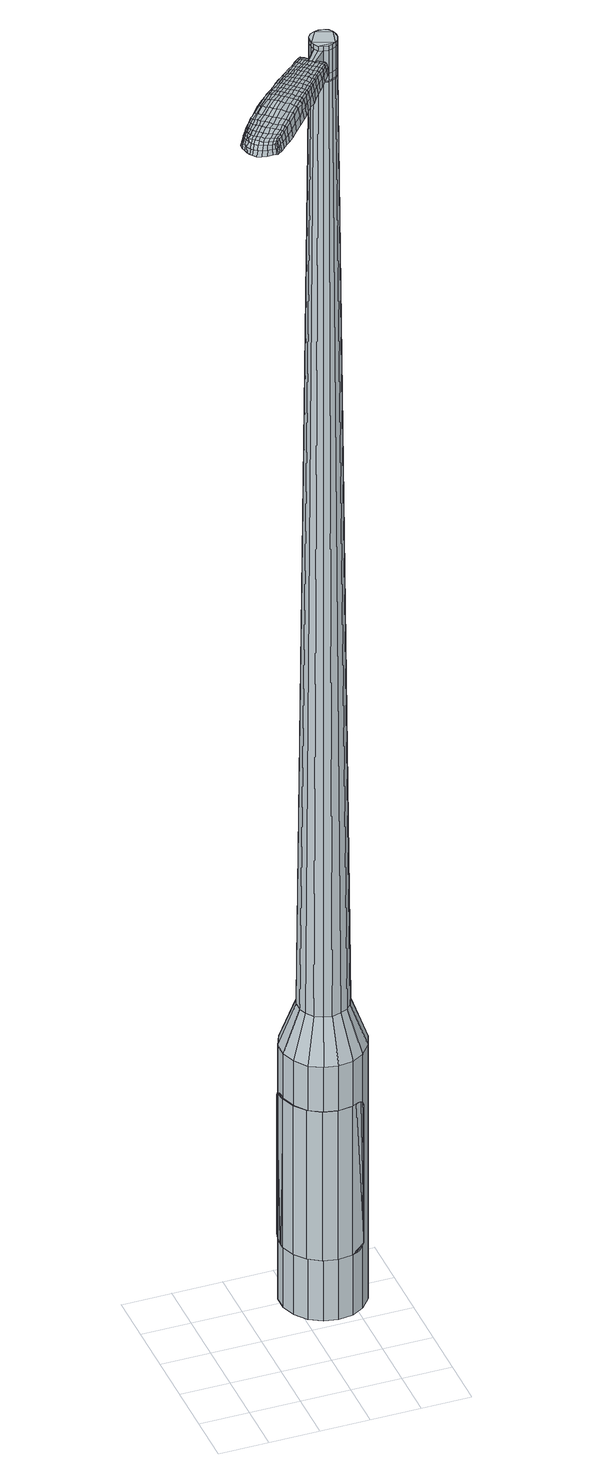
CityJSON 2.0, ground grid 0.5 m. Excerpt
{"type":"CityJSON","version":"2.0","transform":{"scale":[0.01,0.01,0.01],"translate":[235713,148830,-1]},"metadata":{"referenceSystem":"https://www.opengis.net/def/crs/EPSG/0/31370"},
"CityObjects":{
"object1":{"type":"GenericCityObject","attributes":{"cluster":107,"mean_distance_to_centroid":0.224,"new_centroid_x":235714.3,"new_centroid_y":148831.52,"mean_distance_to_camera":6.92,"H1":12.19,"H2":12.3,"Z_final":110.69,"cluster2":-1,"proj_x":235711.14,"proj_y":148828.76,"id_line":62586,"bearing_l":318.93,"distance":4.19,"orientation":"right","G_obj":228.93},"geometry":[{"type":"MultiSurface","lod":"2","boundaries":[[[0,1,2,3]],[[1,4,5,2]],[[4,6,7,5]],[[6,8,9,7]],[[8,10,11,9]],[[10,12,13,11]],[[12,14,15,13]],[[14,16,17,15]],[[16,18,19,17]],[[18,20,21,19]],[[20,22,23,21]],[[22,24,25,23]],[[24,26,27,25]],[[26,28,29,27]],[[28,30,31,29]],[[30,32,33,31]],[[32,34,35,33]],[[34,0,3,35]],[[36,37,38,39]],[[38,40,41,42]],[[41,43,42]],[[42,44,45,46]],[[45,47,46]],[[46,48,49,50]],[[49,51,50]],[[42,46,50,38]],[[50,52,39,38]],[[53,36,39]],[[2,5,7,35]],[[7,9,11,15]],[[11,13,15]],[[15,17,19,23]],[[19,21,23]],[[23,25,27,31]],[[27,29,31]],[[15,23,31,7]],[[31,33,35,7]],[[3,2,35]],[[1,0,54,55]],[[0,34,56,54]],[[34,32,57,56]],[[32,30,58,57]],[[30,28,59,58]],[[28,26,60,59]],[[26,24,61,60]],[[24,22,62,61]],[[22,20,63,62]],[[20,18,64,63]],[[18,16,65,64]],[[16,14,66,65]],[[14,12,67,66]],[[12,10,68,67]],[[10,8,69,68]],[[8,6,70,69]],[[6,4,71,70]],[[4,1,55,71]],[[55,54,72,73]],[[54,56,74,72]],[[56,57,75,74]],[[57,58,76,75]],[[58,59,77,76]],[[59,60,78,77]],[[60,61,79,78]],[[61,62,80,79]],[[62,63,81,80]],[[63,64,82,81]],[[64,65,83,82]],[[65,66,84,83]],[[66,67,85,84]],[[67,68,86,85]],[[68,69,87,86]],[[69,70,88,87]],[[70,71,89,88]],[[71,55,73,89]],[[90,91,92,93]],[[74,94,91,90]],[[95,96,94,74]],[[76,97,96,95]],[[77,98,97,76]],[[99,100,98,77]],[[79,101,100,99]],[[80,102,101,79]],[[103,104,102,80]],[[105,106,104,103]],[[107,108,106,105]],[[109,110,108,107]],[[85,111,110,109]],[[112,113,111,85]],[[114,115,113,112]],[[88,116,115,114]],[[89,117,116,88]],[[93,92,117,89]],[[118,119,120,121]],[[122,118,121,123]],[[124,122,123,125]],[[126,124,125,127]],[[128,126,127,129]],[[130,128,129,131]],[[132,130,131,133]],[[134,132,133,135]],[[136,134,135,137]],[[138,136,137,139]],[[140,138,139,141]],[[142,140,141,143]],[[144,142,143,145]],[[146,144,145,147]],[[148,146,147,149]],[[150,148,149,151]],[[73,72,90,93]],[[72,74,90]],[[75,95,74]],[[75,76,95]],[[78,99,77]],[[78,79,99]],[[81,103,80]],[[81,82,105,103]],[[82,83,107,105]],[[83,84,109,107]],[[84,85,109]],[[86,112,85]],[[86,87,114,112]],[[87,88,114]],[[73,93,89]],[[152,153,92,91]],[[153,117,92]],[[154,115,116]],[[154,155,113,115]],[[155,111,113]],[[156,110,111]],[[156,157,108,110]],[[157,158,106,108]],[[158,159,104,106]],[[159,102,104]],[[160,100,101]],[[160,98,100]],[[161,96,97]],[[161,94,96]],[[152,91,94]],[[39,52,150,162]],[[153,152,163,151]],[[53,39,162,119]],[[152,94,120,163]],[[36,53,119,118]],[[94,161,121,120]],[[37,36,118,122]],[[161,97,123,121]],[[38,37,122,124]],[[97,98,125,123]],[[40,38,124,126]],[[98,160,127,125]],[[41,40,126,128]],[[160,101,129,127]],[[43,41,128,130]],[[101,102,131,129]],[[42,43,130,132]],[[102,159,133,131]],[[44,42,132,134]],[[159,158,135,133]],[[45,44,134,136]],[[158,157,137,135]],[[47,45,136,138]],[[157,156,139,137]],[[46,47,138,140]],[[156,111,141,139]],[[48,46,140,142]],[[111,155,143,141]],[[49,48,142,144]],[[155,154,145,143]],[[51,49,144,146]],[[154,116,147,145]],[[50,51,146,148]],[[116,117,149,147]],[[52,50,148,150]],[[117,153,151,149]],[[150,151,164,165]],[[151,163,166,164]],[[163,120,167,166]],[[120,119,168,167]],[[119,162,169,168]],[[162,150,165,169]],[[170,171,172,173]],[[174,170,173,175]],[[170,174,176,177]],[[171,170,177,178]],[[179,180,181,182]],[[183,179,182,184]],[[179,183,185,186]],[[180,179,186,187]],[[188,189,190,191]],[[192,188,191,193]],[[188,192,194,195]],[[189,188,195,196]],[[197,198,199,200]],[[201,197,200,202]],[[197,201,203,204]],[[198,197,204,205]],[[206,207,208,209]],[[210,206,209,211]],[[206,210,212,213]],[[207,206,213,214]],[[215,216,217,218]],[[219,215,218,220]],[[215,219,221,222]],[[216,215,222,223]],[[224,225,226,227]],[[216,224,227,217]],[[224,216,223,228]],[[225,224,228,229]],[[230,231,232,233]],[[225,230,233,226]],[[230,225,229,234]],[[231,230,234,235]],[[236,174,175,237]],[[231,236,237,232]],[[236,231,235,238]],[[174,236,238,176]],[[239,240,241,242]],[[243,239,242,244]],[[239,243,245,246]],[[240,239,246,247]],[[248,249,250,251]],[[240,248,251,241]],[[248,240,247,252]],[[249,248,252,253]],[[254,255,256,257]],[[249,254,257,250]],[[254,249,253,258]],[[255,254,258,259]],[[260,261,262,263]],[[255,260,263,256]],[[260,255,259,264]],[[261,260,264,265]],[[266,171,178,267]],[[261,266,267,262]],[[266,261,265,268]],[[171,266,268,172]],[[269,270,271,272]],[[273,269,272,274]],[[269,273,275,276]],[[270,269,276,277]],[[278,279,280,281]],[[270,278,281,271]],[[278,270,277,282]],[[279,278,282,283]],[[284,285,286,287]],[[279,284,287,280]],[[284,279,283,288]],[[285,284,288,289]],[[290,183,184,291]],[[285,290,291,286]],[[290,285,289,292]],[[183,290,292,185]],[[293,294,295,296]],[[297,293,296,298]],[[293,297,299,300]],[[294,293,300,301]],[[302,303,304,305]],[[294,302,305,295]],[[302,294,301,306]],[[303,302,306,307]],[[308,309,310,311]],[[303,308,311,304]],[[308,303,307,312]],[[309,308,312,313]],[[314,315,316,317]],[[309,314,317,310]],[[314,309,313,318]],[[315,314,318,319]],[[320,180,187,321]],[[315,320,321,316]],[[320,315,319,322]],[[180,320,322,181]],[[323,209,208,324]],[[325,323,324,326]],[[323,325,327,328]],[[209,323,328,211]],[[329,325,326,330]],[[331,329,330,332]],[[329,331,333,334]],[[325,329,334,327]],[[335,331,332,336]],[[337,335,336,338]],[[335,337,339,340]],[[331,335,340,333]],[[341,337,338,342]],[[343,341,342,344]],[[341,343,345,346]],[[337,341,346,339]],[[347,343,344,348]],[[198,347,348,199]],[[347,198,205,349]],[[343,347,349,345]],[[350,351,196,195]],[[352,350,195,194]],[[350,352,353,354]],[[351,350,354,355]],[[356,357,355,354]],[[358,356,354,353]],[[356,358,359,360]],[[357,356,360,361]],[[362,363,361,360]],[[364,362,360,359]],[[362,364,365,366]],[[363,362,366,367]],[[368,369,367,366]],[[370,368,366,365]],[[368,370,203,201]],[[369,368,201,202]],[[371,372,373,374]],[[273,371,374,275]],[[371,273,274,375]],[[372,371,375,376]],[[377,192,193,378]],[[372,377,378,373]],[[377,372,376,379]],[[192,377,379,194]],[[380,381,382,383]],[[219,380,383,221]],[[380,219,220,384]],[[381,380,384,385]],[[386,387,388,389]],[[381,386,389,382]],[[386,381,385,390]],[[387,386,390,391]],[[392,189,196,393]],[[387,392,393,388]],[[392,387,391,394]],[[189,392,394,190]],[[395,396,397,398]],[[177,395,398,178]],[[395,177,176,399]],[[396,395,399,400]],[[401,402,403,404]],[[396,401,404,397]],[[401,396,400,405]],[[402,401,405,406]],[[407,200,199,408]],[[402,407,408,403]],[[407,402,406,409]],[[200,407,409,202]],[[410,411,412,413]],[[182,410,413,184]],[[410,182,181,414]],[[411,410,414,415]],[[416,204,203,417]],[[411,416,417,412]],[[416,411,415,418]],[[204,416,418,205]],[[419,420,421,422]],[[297,419,422,299]],[[419,297,298,423]],[[420,419,423,424]],[[425,210,211,426]],[[420,425,426,421]],[[425,420,424,427]],[[210,425,427,212]],[[428,429,430,431]],[[243,428,431,245]],[[428,243,244,432]],[[429,428,432,433]],[[434,435,436,437]],[[429,434,437,430]],[[434,429,433,438]],[[435,434,438,439]],[[440,207,214,441]],[[435,440,441,436]],[[440,435,439,442]],[[207,440,442,208]],[[443,444,433,432]],[[242,443,432,244]],[[443,242,241,445]],[[444,443,445,446]],[[447,448,439,438]],[[444,447,438,433]],[[447,444,446,449]],[[448,447,449,450]],[[451,324,208,442]],[[448,451,442,439]],[[451,448,450,452]],[[324,451,452,326]],[[453,454,455,456]],[[300,453,456,301]],[[453,300,299,422]],[[454,453,422,421]],[[457,328,327,458]],[[454,457,458,455]],[[457,454,421,426]],[[328,457,426,211]],[[459,460,446,445]],[[251,459,445,241]],[[459,251,250,461]],[[460,459,461,462]],[[463,464,450,449]],[[460,463,449,446]],[[463,460,462,465]],[[464,463,465,466]],[[467,330,326,452]],[[464,467,452,450]],[[467,464,466,468]],[[330,467,468,332]],[[469,470,471,472]],[[306,469,472,307]],[[469,306,301,456]],[[470,469,456,455]],[[473,334,333,474]],[[470,473,474,471]],[[473,470,455,458]],[[334,473,458,327]],[[475,476,462,461]],[[257,475,461,250]],[[475,257,256,477]],[[476,475,477,478]],[[479,480,466,465]],[[476,479,465,462]],[[479,476,478,481]],[[480,479,481,482]],[[483,336,332,468]],[[480,483,468,466]],[[483,480,482,484]],[[336,483,484,338]],[[485,486,487,488]],[[312,485,488,313]],[[485,312,307,472]],[[486,485,472,471]],[[489,340,339,490]],[[486,489,490,487]],[[489,486,471,474]],[[340,489,474,333]],[[491,492,478,477]],[[263,491,477,256]],[[491,263,262,493]],[[492,491,493,494]],[[495,496,482,481]],[[492,495,481,478]],[[495,492,494,497]],[[496,495,497,498]],[[499,342,338,484]],[[496,499,484,482]],[[499,496,498,500]],[[342,499,500,344]],[[501,502,503,504]],[[318,501,504,319]],[[501,318,313,488]],[[502,501,488,487]],[[505,346,345,506]],[[502,505,506,503]],[[505,502,487,490]],[[346,505,490,339]],[[507,508,494,493]],[[267,507,493,262]],[[507,267,178,398]],[[508,507,398,397]],[[509,510,498,497]],[[508,509,497,494]],[[509,508,397,404]],[[510,509,404,403]],[[511,348,344,500]],[[510,511,500,498]],[[511,510,403,408]],[[348,511,408,199]],[[512,513,415,414]],[[322,512,414,181]],[[512,322,319,504]],[[513,512,504,503]],[[514,349,205,418]],[[513,514,418,415]],[[514,513,503,506]],[[349,514,506,345]],[[515,516,376,375]],[[272,515,375,274]],[[515,272,271,517]],[[516,515,517,518]],[[519,352,194,379]],[[516,519,379,376]],[[519,516,518,520]],[[352,519,520,353]],[[521,522,523,524]],[[222,521,524,223]],[[521,222,221,383]],[[522,521,383,382]],[[525,526,527,528]],[[522,525,528,523]],[[525,522,382,389]],[[526,525,389,388]],[[529,351,355,530]],[[526,529,530,527]],[[529,526,388,393]],[[351,529,393,196]],[[531,532,518,517]],[[281,531,517,271]],[[531,281,280,533]],[[532,531,533,534]],[[535,358,353,520]],[[532,535,520,518]],[[535,532,534,536]],[[358,535,536,359]],[[537,538,539,540]],[[228,537,540,229]],[[537,228,223,524]],[[538,537,524,523]],[[541,542,543,544]],[[538,541,544,539]],[[541,538,523,528]],[[542,541,528,527]],[[545,357,361,546]],[[542,545,546,543]],[[545,542,527,530]],[[357,545,530,355]],[[547,548,534,533]],[[287,547,533,280]],[[547,287,286,549]],[[548,547,549,550]],[[551,364,359,536]],[[548,551,536,534]],[[551,548,550,552]],[[364,551,552,365]],[[553,554,555,556]],[[234,553,556,235]],[[553,234,229,540]],[[554,553,540,539]],[[557,558,559,560]],[[554,557,560,555]],[[557,554,539,544]],[[558,557,544,543]],[[561,363,367,562]],[[558,561,562,559]],[[561,558,543,546]],[[363,561,546,361]],[[563,564,550,549]],[[291,563,549,286]],[[563,291,184,413]],[[564,563,413,412]],[[565,370,365,552]],[[564,565,552,550]],[[565,564,412,417]],[[370,565,417,203]],[[566,567,400,399]],[[238,566,399,176]],[[566,238,235,556]],[[567,566,556,555]],[[568,569,406,405]],[[567,568,405,400]],[[568,567,555,560]],[[569,568,560,559]],[[570,369,202,409]],[[569,570,409,406]],[[570,569,559,562]],[[369,570,562,367]],[[571,572,573,574]],[[574,573,575,576]],[[577,575,573,578]],[[578,573,572,579]],[[580,581,582,583]],[[583,582,584,585]],[[586,584,582,587]],[[587,582,581,588]],[[589,590,591,592]],[[592,591,593,594]],[[595,593,591,596]],[[596,591,590,597]],[[598,599,600,601]],[[601,600,602,603]],[[604,602,600,605]],[[605,600,599,606]],[[607,608,609,610]],[[610,609,611,612]],[[613,611,609,614]],[[614,609,608,615]],[[616,617,618,619]],[[619,618,620,621]],[[622,620,618,623]],[[623,618,617,624]],[[625,626,627,628]],[[628,627,617,616]],[[624,617,627,629]],[[629,627,626,630]],[[631,632,633,634]],[[634,633,626,625]],[[630,626,633,635]],[[635,633,632,636]],[[576,575,637,638]],[[638,637,632,631]],[[636,632,637,639]],[[639,637,575,577]],[[640,641,642,643]],[[643,642,644,645]],[[646,644,642,647]],[[647,642,641,648]],[[649,650,651,652]],[[652,651,641,640]],[[648,641,651,653]],[[653,651,650,654]],[[655,656,657,658]],[[658,657,650,649]],[[654,650,657,659]],[[659,657,656,660]],[[661,662,663,664]],[[664,663,656,655]],[[660,656,663,665]],[[665,663,662,666]],[[579,572,667,668]],[[668,667,662,661]],[[666,662,667,669]],[[669,667,572,571]],[[670,671,672,673]],[[673,672,674,675]],[[676,674,672,677]],[[677,672,671,678]],[[679,680,681,682]],[[682,681,671,670]],[[678,671,681,683]],[[683,681,680,684]],[[685,686,687,688]],[[688,687,680,679]],[[684,680,687,689]],[[689,687,686,690]],[[585,584,691,692]],[[692,691,686,685]],[[690,686,691,693]],[[693,691,584,586]],[[694,695,696,697]],[[697,696,698,699]],[[700,698,696,701]],[[701,696,695,702]],[[703,704,705,706]],[[706,705,695,694]],[[702,695,705,707]],[[707,705,704,708]],[[709,710,711,712]],[[712,711,704,703]],[[708,704,711,713]],[[713,711,710,714]],[[715,716,717,718]],[[718,717,710,709]],[[714,710,717,719]],[[719,717,716,720]],[[588,581,721,722]],[[722,721,716,715]],[[720,716,721,723]],[[723,721,581,580]],[[607,610,724,725]],[[725,724,726,727]],[[728,726,724,729]],[[729,724,610,612]],[[727,726,730,731]],[[731,730,732,733]],[[734,732,730,735]],[[735,730,726,728]],[[733,732,736,737]],[[737,736,738,739]],[[740,738,736,741]],[[741,736,732,734]],[[739,738,742,743]],[[743,742,744,745]],[[746,744,742,747]],[[747,742,738,740]],[[745,744,748,749]],[[749,748,599,598]],[[606,599,748,750]],[[750,748,744,746]],[[597,751,752,596]],[[596,752,753,595]],[[754,753,752,755]],[[755,752,751,756]],[[756,757,758,755]],[[755,758,759,754]],[[760,759,758,761]],[[761,758,757,762]],[[762,763,764,761]],[[761,764,765,760]],[[766,765,764,767]],[[767,764,763,768]],[[768,769,770,767]],[[767,770,771,766]],[[604,771,770,602]],[[602,770,769,603]],[[772,773,774,775]],[[775,774,674,676]],[[675,674,774,776]],[[776,774,773,777]],[[594,593,778,779]],[[779,778,773,772]],[[777,773,778,780]],[[780,778,593,595]],[[781,782,783,784]],[[784,783,620,622]],[[621,620,783,785]],[[785,783,782,786]],[[787,788,789,790]],[[790,789,782,781]],[[786,782,789,791]],[[791,789,788,792]],[[597,590,793,794]],[[794,793,788,787]],[[792,788,793,795]],[[795,793,590,589]],[[796,797,798,799]],[[799,798,578,579]],[[577,578,798,800]],[[800,798,797,801]],[[802,803,804,805]],[[805,804,797,796]],[[801,797,804,806]],[[806,804,803,807]],[[598,601,808,809]],[[809,808,803,802]],[[807,803,808,810]],[[810,808,601,603]],[[811,812,813,814]],[[814,813,583,585]],[[580,583,813,815]],[[815,813,812,816]],[[604,605,817,818]],[[818,817,812,811]],[[816,812,817,819]],[[819,817,605,606]],[[820,821,822,823]],[[823,822,698,700]],[[699,698,822,824]],[[824,822,821,825]],[[612,611,826,827]],[[827,826,821,820]],[[825,821,826,828]],[[828,826,611,613]],[[829,830,646]],[[830,644,646]],[[645,644,830,831]],[[832,833,834,835]],[[835,834,830,829]],[[831,830,834,836]],[[836,834,833,837]],[[615,608,838,839]],[[839,838,833,832]],[[837,833,838,840]],[[840,838,608,607]],[[841,842,831]],[[831,842,643,645]],[[640,643,842,843]],[[843,842,841,844]],[[837,845,846,836]],[[836,846,841,831]],[[844,841,846,847]],[[847,846,845,848]],[[607,725,849,840]],[[840,849,845,837]],[[848,845,849,850]],[[850,849,725,727]],[[851,852,853,854]],[[854,853,701,702]],[[700,701,853,823]],[[823,853,852,820]],[[728,729,855,856]],[[856,855,852,851]],[[820,852,855,827]],[[827,855,729,612]],[[844,857,843]],[[843,857,652,640]],[[649,652,857,858]],[[858,857,859]],[[848,860,861,847]],[[847,861,857,844]],[[859,857,861,862]],[[862,861,860,863]],[[727,731,864,850]],[[850,864,860,848]],[[863,860,864,865]],[[865,864,731,733]],[[866,867,868,869]],[[869,868,707,708]],[[702,707,868,854]],[[854,868,867,851]],[[734,735,870,871]],[[871,870,867,866]],[[851,867,870,856]],[[856,870,735,728]],[[859,872,873,858]],[[858,873,658,649]],[[655,658,873,874]],[[874,873,872,875]],[[863,876,877,862]],[[862,877,872,859]],[[875,872,877,878]],[[878,877,876,879]],[[733,737,880,865]],[[865,880,876,863]],[[879,876,880,881]],[[881,880,737,739]],[[882,883,884,885]],[[885,884,713,714]],[[708,713,884,869]],[[869,884,883,866]],[[740,741,886,887]],[[887,886,883,882]],[[866,883,886,871]],[[871,886,741,734]],[[875,888,889,874]],[[874,889,664,655]],[[661,664,889,890]],[[890,889,888,891]],[[879,892,893,878]],[[878,893,888,875]],[[891,888,893,894]],[[894,893,892,895]],[[739,743,896,881]],[[881,896,892,879]],[[895,892,896,897]],[[897,896,743,745]],[[898,899,900,901]],[[901,900,719,720]],[[714,719,900,885]],[[885,900,899,882]],[[746,747,902,903]],[[903,902,899,898]],[[882,899,902,887]],[[887,902,747,740]],[[891,904,905,890]],[[890,905,668,661]],[[579,668,905,799]],[[799,905,904,796]],[[895,906,907,894]],[[894,907,904,891]],[[796,904,907,805]],[[805,907,906,802]],[[745,749,908,897]],[[897,908,906,895]],[[802,906,908,809]],[[809,908,749,598]],[[816,909,910,815]],[[815,910,723,580]],[[720,723,910,901]],[[901,910,909,898]],[[606,750,911,819]],[[819,911,909,816]],[[898,909,911,903]],[[903,911,750,746]],[[777,912,913,776]],[[776,913,673,675]],[[670,673,913,914]],[[914,913,912,915]],[[595,753,916,780]],[[780,916,912,777]],[[915,912,916,917]],[[917,916,753,754]],[[918,919,920,921]],[[921,920,623,624]],[[622,623,920,784]],[[784,920,919,781]],[[922,923,924,925]],[[925,924,919,918]],[[781,919,924,790]],[[790,924,923,787]],[[756,751,926,927]],[[927,926,923,922]],[[787,923,926,794]],[[794,926,751,597]],[[915,928,929,914]],[[914,929,682,670]],[[679,682,929,930]],[[930,929,928,931]],[[754,759,932,917]],[[917,932,928,915]],[[931,928,932,933]],[[933,932,759,760]],[[934,935,936,937]],[[937,936,629,630]],[[624,629,936,921]],[[921,936,935,918]],[[938,939,940,941]],[[941,940,935,934]],[[918,935,940,925]],[[925,940,939,922]],[[762,757,942,943]],[[943,942,939,938]],[[922,939,942,927]],[[927,942,757,756]],[[931,944,945,930]],[[930,945,688,679]],[[685,688,945,946]],[[946,945,944,947]],[[760,765,948,933]],[[933,948,944,931]],[[947,944,948,949]],[[949,948,765,766]],[[950,951,952,953]],[[953,952,635,636]],[[630,635,952,937]],[[937,952,951,934]],[[954,955,956,957]],[[957,956,951,950]],[[934,951,956,941]],[[941,956,955,938]],[[768,763,958,959]],[[959,958,955,954]],[[938,955,958,943]],[[943,958,763,762]],[[947,960,961,946]],[[946,961,692,685]],[[585,692,961,814]],[[814,961,960,811]],[[766,771,962,949]],[[949,962,960,947]],[[811,960,962,818]],[[818,962,771,604]],[[801,963,964,800]],[[800,964,639,577]],[[636,639,964,953]],[[953,964,963,950]],[[807,965,966,806]],[[806,966,963,801]],[[950,963,966,957]],[[957,966,965,954]],[[603,769,967,810]],[[810,967,965,807]],[[954,965,967,959]],[[959,967,769,768]],[[571,574,173,172]],[[574,576,175,173]],[[586,587,186,185]],[[587,588,187,186]],[[589,592,191,190]],[[592,594,193,191]],[[613,614,213,212]],[[614,615,214,213]],[[616,619,218,217]],[[619,621,220,218]],[[625,628,227,226]],[[628,616,217,227]],[[631,634,233,232]],[[634,625,226,233]],[[576,638,237,175]],[[638,631,232,237]],[[646,647,246,245]],[[647,648,247,246]],[[648,653,252,247]],[[653,654,253,252]],[[654,659,258,253]],[[659,660,259,258]],[[660,665,264,259]],[[665,666,265,264]],[[666,669,268,265]],[[669,571,172,268]],[[676,677,276,275]],[[677,678,277,276]],[[678,683,282,277]],[[683,684,283,282]],[[684,689,288,283]],[[689,690,289,288]],[[690,693,292,289]],[[693,586,185,292]],[[694,697,296,295]],[[697,699,298,296]],[[703,706,305,304]],[[706,694,295,305]],[[709,712,311,310]],[[712,703,304,311]],[[715,718,317,316]],[[718,709,310,317]],[[588,722,321,187]],[[722,715,316,321]],[[772,775,374,373]],[[775,676,275,374]],[[594,779,378,193]],[[779,772,373,378]],[[621,785,384,220]],[[785,786,385,384]],[[786,791,390,385]],[[791,792,391,390]],[[792,795,394,391]],[[795,589,190,394]],[[699,824,423,298]],[[824,825,424,423]],[[825,828,427,424]],[[828,613,212,427]],[[829,646,431,430]],[[646,245,431]],[[832,835,437,436]],[[835,829,430,437]],[[615,839,441,214]],[[839,832,436,441]],[[968,969,970,971]],[[972,973,971,970]],[[974,975,976,977]],[[978,979,980,981]],[[969,982,983,970]],[[984,972,970,983]],[[985,974,977,986]],[[987,988,979,978]],[[982,989,990,983]],[[990,991,984,983]],[[992,985,986,993]],[[994,988,987,995]],[[989,996,997,990]],[[997,998,991,990]],[[999,992,993,1000]],[[1001,994,995,1002]],[[1003,1004,1005,1006]],[[1007,1008,1004,1003]],[[1007,1009,1010,1008]],[[1009,1011,1012,1010]],[[1013,1014,1015,1016]],[[1017,1018,1014,1013]],[[1019,1020,1018,1017]],[[1021,1022,1020,1019]],[[1016,1005,1004,1013]],[[1013,1004,1008,1017]],[[1008,1010,1019,1017]],[[1010,1012,1021,1019]],[[977,976,973,972]],[[986,977,972,984]],[[991,993,986,984]],[[998,1000,993,991]],[[978,981,975,974]],[[987,978,974,985]],[[995,987,985,992]],[[1002,995,992,999]],[[979,1003,1006,980]],[[988,1007,1003,979]],[[1009,1007,988,994]],[[1011,1009,994,1001]],[[1023,1024,1025,1026]],[[1025,1027,1028,1029]],[[1025,1029,1030,1031]],[[1025,1031,1026]],[[1032,1023,1026,1033]],[[1034,1033,1026,1035]],[[1036,1035,1026]],[[1037,1025,1024,1038]],[[1039,1037,1038,1040]],[[1041,1039,1040,1042]],[[1043,1041,1042,1044]],[[1045,1043,1044,1046]],[[1046,1047,1048,1049]],[[1046,1049,1050,1051]],[[1046,1051,1052,1053]],[[1052,1054,1055,1056]],[[1052,1056,1057,1058]],[[1052,1058,1053]],[[1046,1053,1045]],[[1059,1060,1024,1023]],[[1061,1062,1027,1025]],[[1063,1064,1036,1026]],[[1060,1065,1038,1024]],[[1066,1061,1025,1037]],[[1065,1067,1040,1038]],[[1068,1066,1037,1039]],[[1067,1069,1042,1040]],[[1070,1068,1039,1041]],[[1069,1071,1044,1042]],[[1072,1070,1041,1043]],[[1071,1073,1046,1044]],[[1074,1072,1043,1045]],[[1073,1075,1047,1046]],[[1076,1077,1054,1052]],[[1078,1074,1045,1053]],[[1048,1047,1075,1079]],[[1049,1048,1079,1080]],[[1050,1049,1080,1081]],[[1051,1050,1081,1082]],[[1052,1051,1082,1076]],[[1083,1059,1023,1032]],[[1084,1083,1032,1033]],[[1085,1084,1033,1034]],[[1086,1085,1034,1035]],[[1064,1086,1035,1036]],[[1028,1027,1062,1087]],[[1055,1054,1077,1088]],[[1029,1028,1087,1089]],[[1030,1029,1089,1090]],[[1031,1030,1090,1091]],[[1026,1031,1091,1063]],[[1056,1055,1088,1092]],[[1057,1056,1092,1093]],[[1058,1057,1093,1094]],[[1053,1058,1094,1078]]]}]}
},
"vertices":[
[102,117,384],[93,129,384],[93,129,96],[102,117,96],[88,143,384],[88,143,96],[88,157,384],[88,157,96],[94,171,384],[94,171,96],[103,182,384],[103,182,96],[116,189,384],[116,189,96],[131,192,384],[131,192,96],[145,189,384],[145,189,96],[158,181,384],[158,181,96],[167,170,384],[167,170,96],[172,156,384],[172,156,96],[171,141,384],[171,141,96],[166,128,384],[166,128,96],[156,116,384],[156,116,96],[144,109,384],[144,109,96],[129,107,384],[129,107,96],[115,110,384],[115,110,96],[130,136,1524],[134,137,1524],[138,139,1524],[121,139,1524],[141,142,1524],[143,147,1524],[142,156,1524],[143,151,1524],[139,160,1524],[135,162,1524],[126,162,1524],[130,163,1524],[121,160,1524],[118,156,1524],[117,147,1524],[117,152,1524],[118,143,1524],[125,137,1524],[113,130,429],[108,137,429],[121,126,429],[129,124,429],[138,126,429],[146,130,429],[151,136,429],[155,145,429],[155,153,429],[152,162,429],[146,168,429],[139,173,429],[130,175,429],[122,173,429],[114,169,429],[108,162,429],[105,154,429],[105,145,429],[121,139,1483],[118,143,1483],[125,137,1483],[130,136,1483],[134,137,1483],[138,139,1483],[141,142,1483],[143,147,1483],[143,151,1483],[142,156,1483],[139,160,1483],[135,162,1483],[130,163,1483],[126,162,1483],[121,160,1483],[118,156,1483],[117,152,1483],[117,147,1483],[121,140,1483],[121,140,1485],[119,143,1485],[119,143,1483],[125,137,1485],[130,137,1483],[130,137,1485],[134,137,1485],[138,139,1485],[141,143,1483],[141,143,1485],[143,147,1485],[143,151,1485],[141,156,1483],[141,156,1485],[138,159,1483],[138,159,1485],[135,161,1483],[135,161,1485],[130,162,1483],[130,162,1485],[126,162,1485],[122,159,1483],[122,159,1485],[119,156,1483],[119,156,1485],[117,152,1485],[117,147,1485],[130,136,1519],[125,137,1519],[125,137,1493],[130,136,1493],[134,137,1519],[134,137,1493],[138,139,1519],[138,139,1493],[141,142,1519],[141,142,1493],[143,147,1519],[143,147,1493],[143,151,1519],[143,151,1493],[142,156,1519],[142,156,1493],[139,160,1519],[139,160,1493],[135,162,1519],[135,162,1493],[130,163,1519],[130,163,1493],[126,162,1519],[126,162,1493],[121,160,1519],[121,160,1493],[118,156,1519],[118,156,1493],[117,152,1519],[117,152,1493],[117,147,1519],[117,147,1493],[118,143,1519],[118,143,1493],[121,139,1485],[118,143,1485],[118,156,1485],[121,160,1485],[130,163,1485],[135,162,1485],[139,160,1485],[142,156,1485],[141,142,1485],[130,136,1485],[121,139,1519],[121,139,1493],[106,127,1513],[106,127,1518],[109,125,1513],[111,123,1513],[111,123,1518],[109,125,1518],[45,82,1519],[50,87,1518],[48,87,1509],[43,82,1510],[40,76,1519],[38,76,1510],[41,76,1526],[47,82,1525],[52,87,1525],[74,57,1519],[79,62,1518],[78,64,1525],[74,58,1525],[69,50,1519],[68,52,1526],[69,48,1510],[75,55,1510],[79,60,1509],[13,13,1519],[10,15,1519],[9,15,1513],[12,12,1513],[17,11,1519],[16,10,1513],[18,12,1524],[14,14,1524],[11,17,1524],[61,69,1530],[66,74,1529],[64,76,1529],[59,71,1530],[55,62,1531],[53,64,1531],[58,59,1530],[64,66,1530],[69,72,1529],[114,130,1512],[112,132,1512],[112,131,1517],[113,129,1517],[117,128,1512],[116,127,1517],[116,127,1506],[114,129,1506],[112,131,1506],[8,37,1519],[9,39,1519],[8,40,1512],[6,37,1512],[6,34,1518],[5,35,1512],[7,34,1522],[9,36,1523],[11,39,1524],[12,43,1519],[15,48,1519],[14,48,1512],[10,43,1512],[13,43,1524],[17,47,1525],[19,52,1519],[24,59,1519],[22,59,1511],[17,53,1511],[21,52,1526],[26,58,1526],[32,67,1519],[30,67,1510],[33,67,1526],[97,135,1513],[92,130,1513],[93,129,1518],[98,135,1517],[101,139,1512],[101,138,1516],[100,139,1506],[96,135,1507],[90,130,1507],[86,124,1514],[81,119,1515],[83,119,1520],[88,124,1519],[85,124,1507],[79,119,1507],[76,114,1515],[71,108,1516],[72,108,1522],[77,113,1521],[74,114,1508],[69,108,1508],[65,103,1517],[60,98,1517],[62,97,1524],[67,103,1523],[64,103,1508],[58,98,1509],[55,92,1518],[57,92,1524],[53,93,1509],[34,12,1519],[36,15,1519],[36,16,1524],[33,14,1523],[32,11,1518],[32,12,1522],[32,10,1512],[34,11,1512],[37,13,1512],[40,18,1519],[44,22,1519],[43,23,1525],[39,19,1524],[40,16,1512],[44,20,1512],[48,26,1519],[54,32,1519],[53,34,1526],[48,28,1526],[49,25,1511],[54,30,1511],[61,41,1519],[61,43,1526],[61,39,1510],[120,115,1513],[115,109,1513],[115,107,1507],[120,114,1507],[123,120,1512],[123,118,1506],[122,119,1516],[119,116,1517],[115,110,1518],[111,103,1514],[106,97,1515],[106,95,1507],[111,101,1507],[110,104,1519],[105,99,1520],[101,91,1515],[97,85,1516],[97,83,1508],[102,89,1508],[101,93,1521],[96,87,1522],[92,79,1517],[88,74,1517],[88,72,1509],[93,77,1508],[92,81,1523],[87,75,1524],[83,68,1518],[83,66,1509],[83,70,1524],[110,125,1519],[108,127,1519],[105,119,1520],[103,121,1520],[107,117,1520],[112,123,1519],[100,114,1522],[98,115,1522],[95,108,1523],[93,110,1523],[98,106,1523],[102,112,1521],[90,102,1524],[88,104,1524],[86,97,1525],[83,99,1525],[88,95,1525],[93,100,1524],[81,91,1526],[79,93,1526],[76,85,1527],[74,87,1527],[78,83,1527],[83,89,1526],[71,80,1528],[69,82,1528],[74,78,1528],[16,16,1527],[13,19,1527],[19,14,1526],[22,18,1527],[19,20,1528],[16,22,1528],[23,24,1529],[20,27,1529],[27,22,1528],[31,28,1530],[28,30,1530],[25,33,1530],[33,35,1531],[30,38,1531],[36,33,1530],[42,40,1531],[39,42,1531],[36,45,1531],[47,52,1531],[44,54,1531],[50,50,1531],[30,10,1518],[27,10,1519],[27,9,1513],[30,9,1513],[30,12,1523],[27,11,1523],[22,10,1519],[21,9,1513],[22,11,1524],[6,32,1518],[5,29,1518],[7,30,1523],[7,33,1523],[4,32,1513],[4,29,1513],[6,26,1519],[6,22,1519],[8,23,1524],[7,27,1523],[5,25,1513],[6,21,1513],[8,18,1519],[9,19,1524],[7,18,1513],[48,81,1528],[50,80,1528],[55,85,1528],[53,86,1527],[43,75,1528],[44,73,1529],[52,78,1529],[54,75,1530],[59,81,1529],[57,83,1528],[46,71,1529],[48,69,1530],[57,73,1530],[61,79,1529],[50,66,1531],[73,60,1528],[71,61,1529],[65,54,1529],[67,53,1528],[77,65,1527],[75,67,1528],[68,64,1529],[62,57,1530],[72,69,1528],[123,122,1512],[122,123,1512],[121,123,1517],[122,121,1517],[123,121,1506],[122,122,1506],[119,125,1512],[118,125,1517],[119,124,1506],[103,139,1512],[105,138,1512],[103,138,1506],[102,139,1506],[103,138,1517],[104,137,1517],[106,137,1512],[108,135,1512],[107,135,1506],[105,137,1506],[106,136,1517],[108,134,1517],[110,133,1512],[110,133,1506],[110,132,1517],[99,134,1519],[101,133,1519],[94,129,1520],[95,128,1520],[102,132,1519],[104,130,1519],[97,126,1520],[99,124,1520],[106,128,1519],[101,123,1520],[119,117,1519],[117,118,1519],[112,113,1520],[114,111,1520],[115,121,1519],[110,115,1520],[89,123,1521],[90,122,1521],[84,118,1522],[85,117,1522],[92,121,1521],[94,119,1521],[87,115,1522],[89,113,1523],[96,117,1522],[91,112,1523],[109,105,1521],[108,107,1521],[103,101,1522],[105,100,1522],[105,109,1521],[100,103,1522],[79,113,1523],[80,111,1523],[74,107,1524],[75,106,1524],[82,110,1523],[84,108,1524],[77,104,1525],[79,102,1525],[86,106,1524],[81,101,1525],[100,94,1523],[98,95,1523],[94,89,1524],[95,88,1524],[96,98,1524],[91,92,1525],[68,102,1525],[70,101,1525],[63,97,1526],[65,95,1526],[72,99,1526],[74,97,1526],[67,94,1527],[69,92,1527],[76,95,1526],[71,90,1527],[91,82,1525],[89,84,1525],[85,78,1526],[86,76,1526],[86,86,1526],[82,80,1527],[58,91,1527],[60,90,1527],[62,88,1527],[64,86,1528],[66,84,1528],[82,71,1527],[80,72,1527],[77,75,1528],[32,13,1525],[29,13,1525],[34,16,1526],[31,16,1526],[24,13,1526],[27,16,1527],[9,34,1525],[8,32,1525],[11,35,1526],[11,37,1525],[9,29,1525],[9,25,1526],[12,28,1527],[11,32,1526],[11,22,1526],[14,25,1527],[38,20,1526],[35,20,1527],[42,24,1527],[40,24,1528],[31,21,1528],[36,26,1529],[14,41,1526],[14,39,1527],[18,44,1528],[17,46,1527],[15,36,1527],[16,33,1528],[21,38,1529],[19,41,1528],[18,30,1528],[23,35,1530],[46,28,1528],[44,29,1529],[52,35,1528],[50,36,1529],[40,31,1529],[46,38,1530],[21,51,1528],[22,49,1528],[28,55,1529],[27,57,1528],[23,46,1529],[25,44,1530],[31,50,1530],[29,53,1530],[27,41,1530],[33,47,1531],[60,44,1529],[57,45,1529],[54,47,1530],[35,66,1528],[36,64,1529],[37,62,1530],[39,59,1530],[42,57,1531],[50,86,1509],[52,86,1518],[47,81,1518],[45,81,1509],[41,74,1519],[39,74,1510],[43,74,1525],[49,80,1525],[53,86,1525],[77,65,1525],[77,63,1518],[73,58,1518],[72,60,1525],[67,51,1519],[67,53,1525],[67,49,1510],[73,56,1509],[77,61,1509],[11,16,1513],[12,17,1519],[14,15,1519],[14,14,1513],[17,13,1519],[17,12,1513],[18,14,1524],[15,16,1524],[13,18,1524],[64,76,1528],[66,74,1528],[61,69,1529],[59,71,1529],[55,62,1529],[53,64,1529],[58,59,1529],[64,66,1529],[69,72,1528],[110,129,1516],[111,130,1512],[113,128,1512],[112,127,1516],[115,126,1512],[114,126,1516],[115,125,1506],[112,127,1506],[110,129,1506],[9,38,1512],[11,38,1519],[9,36,1518],[8,36,1512],[8,34,1518],[7,34,1512],[9,34,1522],[10,35,1523],[12,38,1523],[15,47,1512],[17,47,1519],[14,42,1519],[12,42,1512],[15,42,1524],[18,46,1525],[24,57,1511],[26,57,1519],[21,51,1519],[19,51,1511],[22,51,1525],[27,57,1526],[33,66,1519],[31,66,1510],[35,65,1526],[94,128,1518],[93,128,1513],[98,133,1513],[99,133,1517],[102,137,1512],[102,136,1515],[101,137,1506],[97,133,1506],[92,128,1507],[84,117,1520],[82,117,1514],[88,123,1514],[89,123,1519],[86,123,1507],[81,117,1507],[74,106,1522],[72,107,1516],[77,112,1515],[79,112,1521],[75,112,1508],[70,107,1508],[63,96,1523],[62,96,1517],[67,102,1516],[68,101,1522],[65,102,1508],[60,96,1508],[57,91,1517],[58,91,1524],[55,91,1509],[34,17,1523],[35,16,1519],[33,14,1518],[32,15,1523],[31,13,1518],[31,14,1522],[31,11,1512],[33,13,1512],[35,15,1512],[42,25,1525],[43,24,1519],[39,20,1519],[38,21,1524],[39,18,1512],[43,22,1512],[52,35,1526],[52,34,1519],[47,28,1519],[46,29,1525],[47,26,1511],[52,32,1511],[60,42,1519],[59,44,1526],[60,40,1510],[114,109,1507],[113,110,1513],[118,116,1513],[118,115,1506],[121,120,1512],[121,119,1506],[120,120,1515],[118,117,1517],[113,111,1518],[105,97,1507],[104,98,1514],[109,104,1514],[109,103,1507],[108,105,1519],[104,100,1520],[95,85,1508],[95,86,1516],[100,92,1515],[100,91,1508],[99,94,1521],[95,88,1522],[86,73,1508],[86,75,1517],[91,81,1516],[91,79,1508],[90,82,1522],[86,76,1523],[82,69,1517],[82,67,1509],[81,71,1524],[109,124,1518],[107,126,1518],[105,119,1519],[103,120,1519],[107,117,1519],[111,122,1518],[100,113,1520],[98,115,1520],[95,107,1521],[93,109,1521],[97,105,1521],[102,111,1520],[90,102,1523],[88,104,1523],[85,96,1524],[83,98,1524],[88,94,1524],[92,100,1523],[80,91,1525],[78,93,1525],[75,85,1526],[73,87,1526],[78,83,1526],[83,89,1525],[71,80,1527],[68,82,1527],[73,77,1527],[14,20,1526],[17,17,1526],[20,16,1525],[23,19,1526],[19,20,1526],[17,23,1526],[21,27,1528],[23,25,1528],[27,23,1527],[31,28,1528],[28,30,1529],[26,33,1529],[30,38,1530],[33,36,1530],[36,34,1529],[42,40,1530],[39,43,1530],[36,45,1530],[44,54,1530],[47,52,1530],[50,50,1530],[27,11,1513],[27,12,1518],[29,12,1518],[30,11,1512],[30,14,1523],[27,13,1523],[22,12,1519],[22,11,1513],[23,13,1523],[9,30,1523],[8,30,1518],[8,32,1518],[9,32,1523],[6,32,1512],[6,30,1512],[9,24,1523],[8,23,1519],[8,26,1519],[9,27,1523],[7,26,1513],[8,22,1513],[10,20,1519],[11,21,1524],[9,19,1513],[55,84,1527],[50,79,1527],[49,80,1527],[54,85,1526],[44,74,1527],[44,73,1528],[59,80,1528],[54,75,1528],[52,77,1528],[57,82,1527],[46,71,1528],[48,68,1529],[56,73,1529],[61,78,1528],[50,66,1529],[65,54,1528],[70,61,1527],[72,60,1527],[66,54,1527],[76,66,1526],[75,67,1527],[67,64,1528],[62,57,1528],[72,69,1527],[119,121,1516],[120,121,1512],[121,121,1512],[120,121,1516],[121,120,1506],[120,120,1506],[118,124,1512],[117,123,1516],[118,123,1506],[102,136,1506],[103,137,1512],[103,136,1516],[106,133,1506],[107,133,1512],[105,135,1512],[104,135,1506],[105,134,1516],[106,132,1516],[109,132,1512],[108,131,1506],[108,131,1516],[100,132,1518],[100,133,1518],[95,128,1519],[95,127,1519],[104,129,1518],[102,131,1518],[97,126,1519],[99,124,1519],[105,127,1518],[101,122,1519],[112,112,1519],[116,118,1518],[117,117,1518],[113,112,1519],[114,120,1518],[109,114,1519],[90,122,1520],[84,117,1521],[85,116,1521],[94,118,1520],[92,120,1520],[87,115,1521],[89,113,1521],[96,117,1520],[91,111,1521],[103,101,1521],[107,107,1520],[108,106,1520],[103,100,1521],[105,109,1520],[100,103,1521],[80,111,1522],[79,111,1522],[74,106,1523],[75,105,1523],[84,107,1522],[82,109,1522],[77,104,1523],[79,102,1524],[86,106,1523],[81,100,1524],[93,89,1523],[98,95,1522],[99,94,1522],[94,88,1523],[95,97,1522],[90,92,1523],[70,100,1524],[69,101,1524],[64,95,1525],[65,95,1525],[74,96,1525],[72,98,1524],[67,93,1525],[69,91,1526],[76,94,1525],[71,89,1526],[84,78,1525],[89,84,1524],[90,83,1524],[85,77,1525],[86,86,1524],[81,80,1525],[60,89,1526],[59,90,1526],[64,86,1527],[62,88,1526],[66,84,1527],[79,72,1526],[80,71,1526],[76,75,1526],[29,15,1524],[31,15,1524],[33,17,1525],[31,17,1525],[24,15,1525],[27,17,1525],[12,35,1525],[10,32,1524],[10,34,1524],[12,37,1525],[13,28,1526],[11,25,1525],[10,29,1524],[12,32,1525],[12,22,1525],[15,25,1526],[35,21,1526],[37,21,1526],[41,25,1526],[39,25,1527],[31,22,1526],[35,27,1527],[19,44,1527],[15,39,1526],[15,41,1526],[19,45,1526],[21,38,1528],[17,33,1527],[16,36,1526],[20,41,1527],[19,30,1527],[23,35,1528],[44,30,1527],[45,30,1527],[51,36,1527],[49,36,1528],[40,32,1528],[46,38,1529],[28,55,1528],[23,49,1527],[23,50,1527],[28,56,1527],[32,50,1529],[26,43,1529],[24,46,1528],[30,52,1528],[28,41,1529],[34,47,1530],[57,45,1528],[58,45,1528],[54,47,1529],[36,64,1528],[36,65,1528],[40,59,1529],[38,62,1529],[42,57,1530],[101,137,1508],[106,133,1508],[84,109,1509],[78,114,1509],[69,93,1510],[63,99,1510],[43,64,1512],[36,70,1512],[47,84,1511],[54,77,1511],[31,50,1513],[22,40,1514],[16,46,1514],[24,56,1513],[111,128,1508],[90,104,1509],[76,88,1510],[50,58,1512],[61,71,1511],[38,44,1513],[29,34,1514],[116,124,1508],[96,99,1509],[82,82,1510],[57,52,1512],[68,65,1511],[36,28,1514],[45,38,1513],[121,120,1508],[102,93,1509],[89,76,1510],[64,46,1512],[76,59,1511],[42,22,1514],[52,32,1513],[14,29,1514],[12,25,1514],[6,30,1514],[7,35,1514],[20,24,1514],[17,20,1514],[26,18,1514],[22,16,1514],[33,13,1514],[28,11,1514],[11,20,1515],[11,15,1515],[10,16,1515],[7,22,1515],[14,17,1515],[12,14,1515],[17,14,1515],[13,14,1515],[20,11,1515],[14,13,1515],[147,110,334],[143,108,334],[143,108,165],[156,114,171],[147,110,165],[150,111,165],[153,113,166],[154,114,167],[155,114,169],[150,111,334],[153,113,333],[154,114,332],[155,114,331],[156,114,328],[128,106,165],[128,106,334],[114,109,165],[114,109,334],[101,117,165],[101,117,334],[92,128,165],[92,128,334],[87,142,165],[87,142,334],[87,147,334],[87,150,334],[87,153,333],[87,155,332],[87,156,331],[87,157,328],[87,147,165],[87,157,171],[87,156,169],[87,155,167],[87,153,166],[87,150,165],[145,112,334],[142,110,334],[142,110,165],[145,112,165],[154,117,171],[154,117,328],[128,108,334],[128,108,165],[115,111,334],[115,111,165],[103,119,334],[103,119,165],[94,129,334],[94,129,165],[89,143,334],[89,143,165],[89,146,334],[89,157,328],[89,157,171],[89,146,165],[89,150,334],[89,153,333],[89,155,332],[89,156,331],[149,114,334],[151,115,333],[153,116,332],[154,117,331],[149,114,165],[89,156,169],[151,115,166],[153,116,167],[154,117,169],[89,155,167],[89,153,166],[89,150,165]
]}
